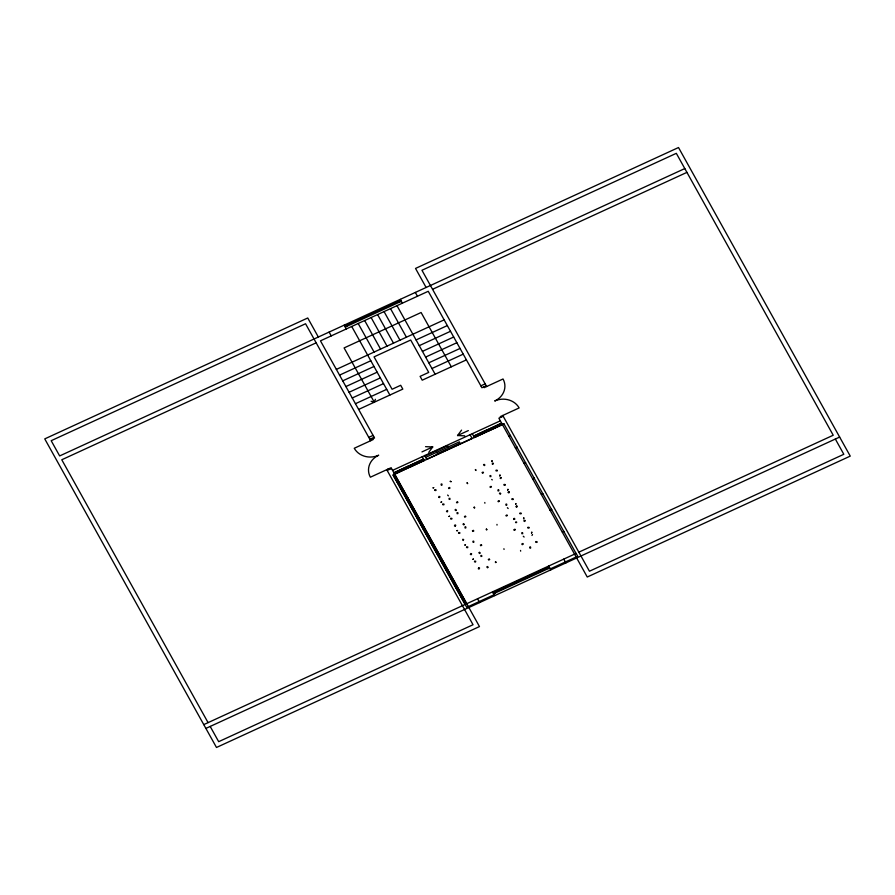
<?xml version="1.0" encoding="UTF-8"?>
<svg xmlns="http://www.w3.org/2000/svg" width="895" height="895" viewBox="0 0 895 895"><rect width="100%" height="100%" fill="white"/><g stroke="black" fill="none" stroke-linecap="round" stroke-linejoin="round"><path stroke-width="1.34" d="M439.109 496.333L438.595 497.34M439.814 496.658L439.613 497.273M447.064 510.62L446.493 511.593M447.768 510.933L447.254 511.94M455.007 524.906L454.436 525.88M455.723 525.22L455.387 525.824M462.961 539.193L462.749 539.808M463.666 539.506L463.151 540.513M470.915 553.479L470.345 554.452M471.62 553.792L471.408 554.419M492.753 463.028L492.552 463.644M493.458 463.353L492.888 464.326M478.859 567.766L478.657 568.381M479.575 568.079L479.004 569.063M500.708 477.315L500.137 478.299M501.413 477.639L500.842 478.612M508.651 491.601L508.45 492.205M509.367 491.926L509.165 492.53M516.605 505.888L516.236 506.469M517.31 506.212L516.739 507.185M524.559 520.174L524.19 520.756M525.264 520.498L524.75 521.505M532.503 534.46L531.988 535.467M474.775 507.767C473.209 505.63 474.663 509.546 474.372 507.275M486.958 529.672C485.526 527.524 486.768 531.451 486.567 529.18M492.496 463.442L492.239 464.035M508.416 491.97L508.08 492.586M509.154 492.306L508.796 492.899M371.089 401.296L374.3 402.213L375.397 399.315M439.244 497.631L439.613 497.038M455.488 525.667L455.208 526.226M471.385 554.24L471.05 554.777M478.624 568.124L478.288 568.739M516.493 506.29L516.091 506.894M524.448 520.577L524.045 521.181M466.955 482.92L467.671 483.669L467.246 482.819M475.267 469.73L475.983 470.479L475.648 469.528M496.054 562.429C494.857 560.125 495.696 564.152 495.696 561.87M449.614 487.473L448.529 487.976M449.972 488.099L448.876 488.603M457.569 501.759L456.472 502.263M457.927 502.386L456.83 502.889M483.132 472.068L482.036 472.571M483.49 472.694L482.483 473.265M465.523 516.046L464.427 516.549M465.87 516.672L464.773 517.176M491.086 486.354L489.99 486.858M491.433 486.981L490.337 487.484M473.477 530.332L472.381 530.836M473.824 530.959L472.728 531.462M499.03 500.629L498.034 501.2M499.388 501.267L498.291 501.771M481.42 544.619L480.324 545.122M481.778 545.245L480.682 545.749M506.984 514.916L505.988 515.486M507.342 515.554L506.246 516.057M489.375 558.905L488.278 559.409M489.722 559.532L488.636 560.035M514.938 529.202L513.842 529.706M515.285 529.84L514.2 530.343M522.881 543.489L521.796 543.992M523.239 544.126L522.244 544.697M428.727 452.378L432.732 446.952L425.55 446.672M464.74 435.831L457.546 435.541L461.563 430.115M436.022 489.822L434.825 489.666M435.887 490.538L434.69 490.37M443.976 504.109L442.768 503.952M443.842 504.825L442.633 504.657M451.93 518.395L450.722 518.239M451.785 519.111L450.588 518.943M497.318 470.289L496.121 470.121M497.184 470.994L495.987 470.826M459.873 532.682L458.676 532.525M459.739 533.398L458.542 533.23M505.272 484.575L504.075 484.408M505.138 485.28L503.941 485.112M467.828 546.968L466.619 546.811M467.693 547.684L466.485 547.516M513.227 498.862L512.018 498.694M513.092 499.567L511.884 499.399M475.782 561.255L474.574 561.098M475.558 562.06L474.439 561.803M521.181 513.148L519.973 512.98M521.035 513.853L519.838 513.685M529.124 527.423L527.927 527.267M528.99 528.139L527.793 527.972M537.078 541.71L535.87 541.553M536.944 542.426L535.736 542.258M484.374 465.601L483.524 464.841M484.945 465.087L484.094 464.326M448.417 495.875L447.623 495.069M492.328 479.888L491.679 479.474M455.857 510.631L455.007 509.87M456.428 510.116L455.577 509.356M500.215 494.219L499.421 493.413M500.797 493.704L500.003 492.899M463.8 524.917L462.95 524.157M464.382 524.403L463.532 523.642M508.17 508.505L507.375 507.7M516.751 522.232L516.102 521.819M516.124 522.792L515.531 522.333M480.279 552.976L479.429 552.215M479.653 553.535L478.859 552.718M524.123 537.034L523.273 536.262M487.596 567.822L486.802 567.005M488.234 567.262L487.383 566.501M684.809 168.562L59.663 455.935L51.183 440.698L305.553 323.755L370.642 440.732M344.743 326.093L400.792 300.328M345.269 327.044L401.318 301.279M316.148 342.83L61.777 459.761L208.076 722.623M432.553 289.309L686.924 172.377M336.363 369.411L444.144 319.862M339.541 375.128L370.798 360.763M416.074 339.943L447.332 325.579M342.729 380.845L373.976 366.469M419.252 345.66L450.509 331.295M345.906 386.562L377.164 372.186M422.429 351.377L453.687 337.012M349.084 392.267L380.341 377.903M425.606 357.094L456.864 342.718M352.261 397.984L383.519 383.619M428.794 362.811L460.052 348.435M355.449 403.701L386.707 389.336M431.972 368.516L463.23 354.151M358.626 409.418L402.817 389.101L400.692 385.286L392.077 389.258L374.054 356.87L410.693 340.022L428.716 372.409L420.102 376.37L422.216 380.185L466.407 359.868M368.762 437.364L373.07 435.384M480.861 385.823L485.168 383.843M369.825 439.266L374.132 437.286M486.231 385.756L481.913 387.736L428.246 291.289L320.466 340.838L374.524 437.991L370.217 439.971M421.959 451.908L432.732 446.952M457.546 435.541L468.331 430.584M503.191 416.231L498.884 418.211L587.254 577.018L850.25 456.114L678.511 147.53L415.526 268.433L426.121 287.485M387.177 470.446L391.484 468.465M392.547 470.367L500.327 420.818M424.845 456.025L447.567 445.576L448.317 446.929M425.606 457.379L459.359 441.861L460.108 443.204L437.398 453.653L436.648 452.299M408.646 465.825L394.225 472.683L394.975 474.037L409.395 467.179M423.335 459.079L408.914 465.937L409.664 467.279L424.085 460.433M487.574 429.544L473.958 436.033L474.719 437.375L488.334 430.898M501.435 423.167L487.831 429.656L488.58 431.01L502.184 424.521M393.912 472.828L423.603 459.18M473.679 436.156L501.692 423.279M405.972 498.146L407.505 497.441M515.375 447.847L516.907 447.153M423.268 529.213L424.789 528.509M532.659 478.914L534.192 478.21M440.553 560.27L442.085 559.576M549.955 509.982L551.488 509.277M203.769 724.614L576.156 553.412L577.745 556.276L550.257 568.907M578.852 552.17L833.223 435.238L676.318 153.325L421.959 270.268L486.656 386.517M493.044 592.568L549.094 566.803M493.156 592.77L549.206 567.005M493.302 593.038L549.351 567.273M493.682 593.721L549.731 567.956M494.208 594.672L466.731 607.302L393.05 474.921L503.986 423.928L576.056 553.434M205.884 728.418L839.644 437.062M484.9 503.203L484.788 502.498M504.042 549.429L503.919 548.724M520.655 551.152L520.543 550.447M497.016 525.096L496.982 524.403M835.337 439.042L843.817 454.291L589.447 571.223L502.766 415.47M483.747 386.886L484.173 387.658L503.035 378.977A18.28 16.3 -5.7 0 1 494.711 400.994A18.28 16.3 -5.7 0 1 519.145 407.93L500.283 416.611L500.708 417.372M415.347 292.441L417.462 296.245M563.76 559.118L565.875 562.921M451.315 366.805L421.109 312.512L344.094 347.92L374.3 402.213M400.255 299.377L402.381 303.181M548.669 566.054L550.794 569.858M548.691 566.915L493.425 592.311M399.17 301.067L399.696 302.018M547.583 567.743L548.109 568.694M472.303 433.706L474.428 437.51M469.976 434.59L472.09 438.393L426.658 459.28L424.543 455.465M396.988 305.665L435.149 374.233M390.522 308.641L406.419 337.202M384.056 311.605L399.953 340.178M377.589 314.581L393.487 343.154M371.123 317.557L387.02 346.13M364.657 320.522L380.554 349.095M358.19 323.498L374.088 352.071M351.724 326.474L389.884 395.042M422.239 456.718L424.364 460.533M346.354 325.355L346.891 326.306M494.767 592.02L495.304 592.982M344.206 325.142L346.331 328.946M492.619 591.819L494.745 595.622M329.125 332.079L331.239 335.882M477.538 598.755L479.653 602.559M318.34 337.035L307.746 317.982L44.75 438.886L216.489 747.47L479.474 626.567L391.093 467.761L386.785 469.741L473.041 624.732L218.682 741.675L210.191 726.438M466.664 603.733L394.583 474.216L393.185 475.167L399.45 486.253M405.849 497.732L399.584 486.656L401.094 485.739M414.542 513.372L406.151 498.459L407.661 497.542M423.1 528.732L414.709 513.842L416.22 512.924M431.837 544.44L423.447 529.527L424.946 528.609M440.396 559.8L432.005 544.91L433.516 543.992M452.747 582.007L440.799 560.729L442.309 559.811M464.908 603.856L452.971 582.589L454.481 581.672M372.689 438.83L373.114 439.59L354.252 448.261A18.28 16.3 -5.7 0 0 378.697 455.208A18.28 16.3 -5.7 0 0 370.373 477.214L389.236 468.544L389.661 469.304M530.668 548.02L530.5 546.923M529.874 548.132L529.706 547.046M522.725 533.733L522.546 532.637M521.908 533.778L521.751 532.76M514.748 519.368L514.603 518.35M513.965 519.492L513.853 518.887M506.805 505.082L506.648 504.064M506.022 505.283L505.854 504.187M498.851 490.796L498.694 489.778M498.079 490.997L497.9 489.901M490.919 476.587L490.751 475.491M490.124 476.711L489.957 475.614M481.79 556.433L481.644 555.403M481.007 556.545L480.85 555.526M473.858 542.213L473.69 541.117M473.052 542.258L472.896 541.24M465.892 527.86L465.736 526.831M465.12 528.05L464.952 526.954M457.96 513.64L457.792 512.544M457.166 513.764L456.998 512.667M450.006 499.354L449.838 498.258M449.212 499.477L449.044 498.381M442.063 485.068L441.884 483.982M441.269 485.191L441.09 484.094M513.875 519.066L513.808 518.473M563.884 531.373L562.351 532.077M551.712 509.512L550.179 510.217M542.907 493.693L541.374 494.398M534.349 478.31L532.816 479.015M525.622 462.625L524.09 463.33M517.064 447.243L515.531 447.947M510.486 435.44L508.964 436.145M504.098 423.95L502.565 424.655M450.252 481.365L451.225 481.711L450.274 481.286M492.037 460.802L491.758 461.54L492.037 460.802M499.992 475.088L499.712 475.827L499.992 475.088M507.946 489.375L507.666 490.113L507.946 489.375M515.889 503.661L515.609 504.4L515.889 503.661M523.843 517.948L523.564 518.686L523.843 517.948M531.798 532.234L531.518 532.972L531.798 532.234M433.661 487.652L433.113 487.898L433.661 487.652M441.604 501.938L441.056 502.184L441.604 501.938M449.558 516.225L449.01 516.471L449.558 516.225M457.513 530.511L456.965 530.757L457.513 530.511M465.456 544.798L464.908 545.044L465.456 544.798M473.41 559.073L472.862 559.33L473.41 559.073"/></g></svg>
